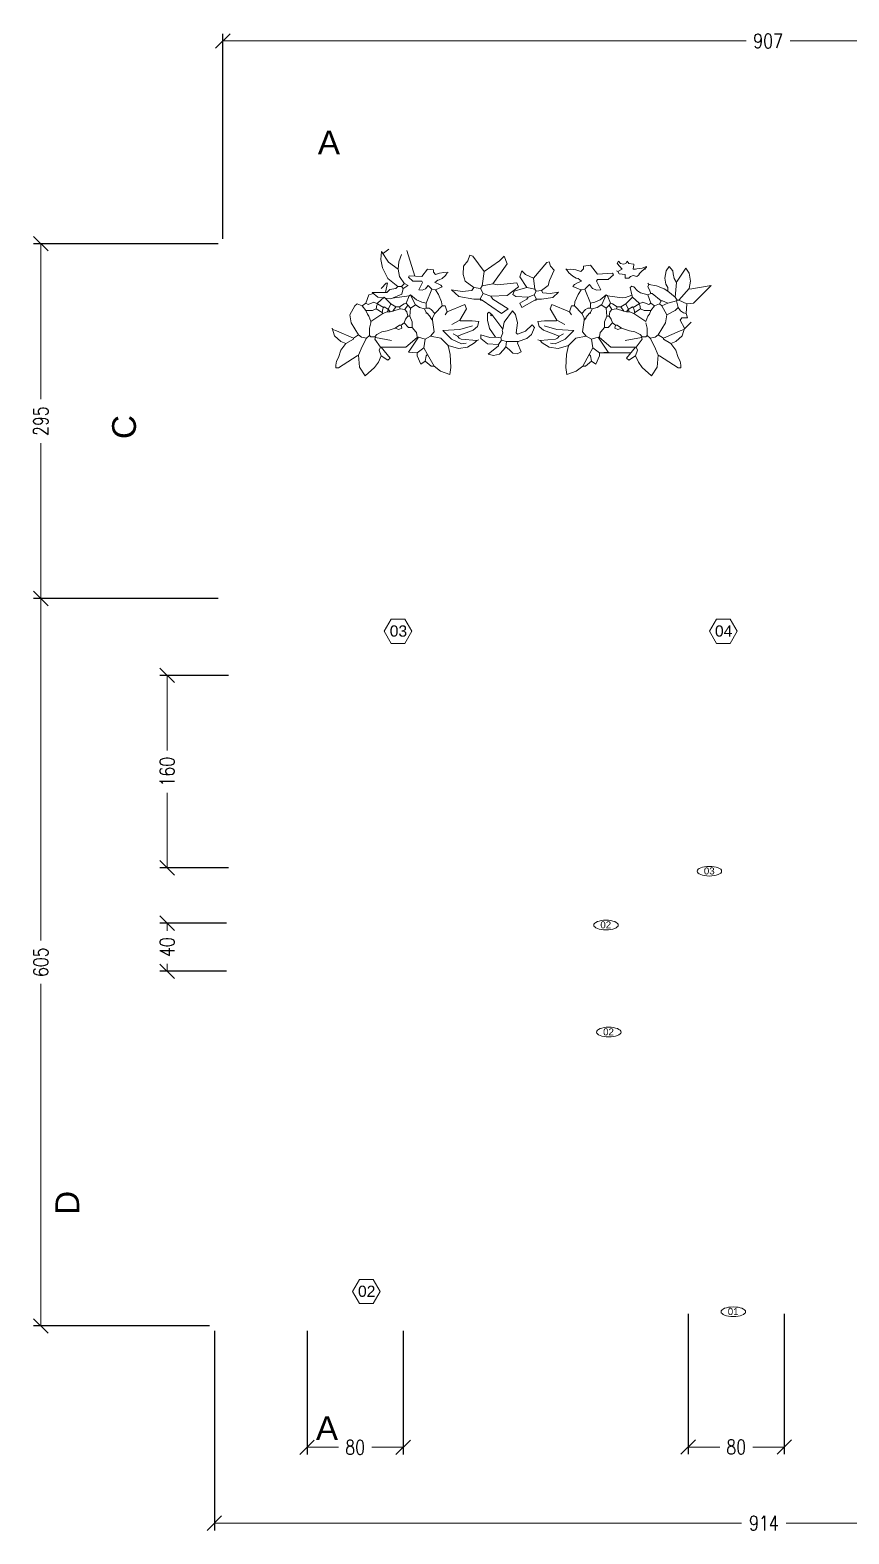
# Model space of a CAD drawing. Header units: inches. Extents: x 30 to 206, y 98 to 294.
# Drawn here: x 30.07 to 36.88, y 210.77 to 223.27 of the extents above; entities that cross this region are included whole.
import ezdxf

# ---------------------------------------------------------------- set-up
doc = ezdxf.new("R2010")
doc.units = ezdxf.units.IN
doc.header["$MEASUREMENT"] = 0
doc.layers.add('linee di sezione', color=3, linetype='Continuous', lineweight=13)
doc.layers.add('piante', color=94, linetype='Continuous', lineweight=13)
doc.styles.add('ARIAL', font='Arial.ttf')
doc.styles.add('E-ROMANS', font='romans.shx', dxfattribs={"width": 0.8})
doc.dimstyles.new('E-0100_TICK_12', dxfattribs={"dimscale": 0.001, "dimtxt": 120, "dimasz": 120, "dimexe": 60, "dimexo": 40, "dimgap": 60, "dimtad": 0, "dimzin": 0, "dimdsep": 46, "dimtxsty": 'E-ROMANS', "dimblk": 'OBLIQUE', "dimcen": 60, "dimclrd": 256, "dimclre": 256, "dimclrt": 256, "dimadec": 0, "dimazin": 0, "dimtfac": 1, "dimtmove": 1, "dimatfit": 3, "dimldrblk": 'OPEN90', "dimfxl": 1, "dimtfill": 1, "dimtolj": 1, "dimtzin": 0, "dimlwd": -1, "dimarcsym": 0})

# ---------------------------------------------------------------- blocks, each defined once
blk = doc.blocks.new('_Oblique')
at = {"color": 0, "linetype": 'ByBlock', "lineweight": -2}
blk.add_line((-0.5, -0.5), (0.5, 0.5), dxfattribs=at)
blk = doc.blocks.new('*D13')
at = {"layer": 'DEFPOINTS', "color": 0, "lineweight": 13, "transparency": 16777216}
for p in [(40.74, 223.183), (40.74, 221.566), (31.67, 221.496)]:
    blk.add_point(p, dxfattribs=at)
at = {"layer": 'linee di sezione', "lineweight": -2, "transparency": 16777216}
for p, q in [((31.67, 221.536), (31.67, 223.243)), ((40.74, 221.606), (40.74, 223.243))]:
    blk.add_line(p, q, dxfattribs=at)
at = {"layer": 'linee di sezione', "transparency": 16777216}
for p, q in [((31.67, 223.183), (36.022, 223.183)), ((40.74, 223.183), (36.389, 223.183))]:
    blk.add_line(p, q, dxfattribs=at)
at = {"layer": 'linee di sezione', "transparency": 16777216, "xscale": 0.12, "yscale": 0.12, "zscale": 0.12, "rotation": 180}
blk.add_blockref('_Oblique', (31.67, 223.183), dxfattribs=at)
at = {"layer": 'linee di sezione', "transparency": 16777216, "xscale": 0.12, "yscale": 0.12, "zscale": 0.12}
blk.add_blockref('_Oblique', (40.74, 223.183), dxfattribs=at)
at = {"layer": 'linee di sezione', "lineweight": 13, "transparency": 16777216, "insert": (36.205, 223.183), "char_height": 0.12, "attachment_point": 5, "style": 'E-ROMANS', "bg_fill": 3, "box_fill_scale": 1.25, "bg_fill_color": 256, "bg_fill_true_color": 13158600, "bg_fill_transparency": 0}
blk.add_mtext('\\A1;907', dxfattribs=at)
blk = doc.blocks.new('_Open90')
at = {"color": 0, "linetype": 'ByBlock', "lineweight": -2}
for p, q in [((0, 0), (-1, 0)), ((-0.5, 0.5), (0, 0)), ((0, 0), (-0.5, -0.5))]:
    blk.add_line(p, q, dxfattribs=at)
blk = doc.blocks.new('*D17')
at = {"layer": 'DEFPOINTS', "color": 0, "lineweight": 13, "transparency": 16777216}
for p in [(35.54, 212.636), (36.34, 212.636), (36.34, 211.489)]:
    blk.add_point(p, dxfattribs=at)
at = {"layer": 'linee di sezione', "lineweight": -2, "transparency": 16777216}
for p, q in [((35.54, 212.596), (35.54, 211.429)), ((36.34, 212.596), (36.34, 211.429))]:
    blk.add_line(p, q, dxfattribs=at)
at = {"layer": 'linee di sezione', "transparency": 16777216}
for p, q in [((35.54, 211.489), (35.803, 211.489)), ((36.34, 211.489), (36.078, 211.489))]:
    blk.add_line(p, q, dxfattribs=at)
at = {"layer": 'linee di sezione', "transparency": 16777216, "xscale": 0.12, "yscale": 0.12, "zscale": 0.12, "rotation": 180}
blk.add_blockref('_Oblique', (35.54, 211.489), dxfattribs=at)
at = {"layer": 'linee di sezione', "transparency": 16777216, "xscale": 0.12, "yscale": 0.12, "zscale": 0.12}
blk.add_blockref('_Oblique', (36.34, 211.489), dxfattribs=at)
at = {"layer": 'linee di sezione', "lineweight": 13, "transparency": 16777216, "insert": (35.94, 211.489), "char_height": 0.12, "attachment_point": 5, "style": 'E-ROMANS', "bg_fill": 3, "box_fill_scale": 1.25, "bg_fill_color": 256, "bg_fill_true_color": 13158600, "bg_fill_transparency": 0}
blk.add_mtext('\\A1;80', dxfattribs=at)
blk = doc.blocks.new('*D18')
at = {"layer": 'DEFPOINTS', "color": 0, "lineweight": 13, "transparency": 16777216}
for p in [(32.37, 212.496), (33.17, 212.496), (33.17, 211.487)]:
    blk.add_point(p, dxfattribs=at)
at = {"layer": 'linee di sezione', "lineweight": -2, "transparency": 16777216}
for p, q in [((32.37, 212.456), (32.37, 211.427)), ((33.17, 212.456), (33.17, 211.427))]:
    blk.add_line(p, q, dxfattribs=at)
at = {"layer": 'linee di sezione', "transparency": 16777216}
for p, q in [((32.37, 211.487), (32.633, 211.487)), ((33.17, 211.487), (32.908, 211.487))]:
    blk.add_line(p, q, dxfattribs=at)
at = {"layer": 'linee di sezione', "transparency": 16777216, "xscale": 0.12, "yscale": 0.12, "zscale": 0.12, "rotation": 180}
blk.add_blockref('_Oblique', (32.37, 211.487), dxfattribs=at)
at = {"layer": 'linee di sezione', "transparency": 16777216, "xscale": 0.12, "yscale": 0.12, "zscale": 0.12}
blk.add_blockref('_Oblique', (33.17, 211.487), dxfattribs=at)
at = {"layer": 'linee di sezione', "lineweight": 13, "transparency": 16777216, "insert": (32.77, 211.487), "char_height": 0.12, "attachment_point": 5, "style": 'E-ROMANS', "bg_fill": 3, "box_fill_scale": 1.25, "bg_fill_color": 256, "bg_fill_true_color": 13158600, "bg_fill_transparency": 0}
blk.add_mtext('\\A1;80', dxfattribs=at)
blk = doc.blocks.new('*D19')
at = {"layer": 'DEFPOINTS', "color": 0, "lineweight": 13, "transparency": 16777216}
for p in [(31.6, 212.496), (40.74, 212.496), (40.74, 210.856)]:
    blk.add_point(p, dxfattribs=at)
at = {"layer": 'linee di sezione', "lineweight": -2, "transparency": 16777216}
for p, q in [((31.6, 212.456), (31.6, 210.796)), ((40.74, 212.456), (40.74, 210.796))]:
    blk.add_line(p, q, dxfattribs=at)
at = {"layer": 'linee di sezione', "transparency": 16777216}
for p, q in [((31.6, 210.856), (35.985, 210.856)), ((40.74, 210.856), (36.356, 210.856))]:
    blk.add_line(p, q, dxfattribs=at)
at = {"layer": 'linee di sezione', "transparency": 16777216, "xscale": 0.12, "yscale": 0.12, "zscale": 0.12, "rotation": 180}
blk.add_blockref('_Oblique', (31.6, 210.856), dxfattribs=at)
at = {"layer": 'linee di sezione', "transparency": 16777216, "xscale": 0.12, "yscale": 0.12, "zscale": 0.12}
blk.add_blockref('_Oblique', (40.74, 210.856), dxfattribs=at)
at = {"layer": 'linee di sezione', "lineweight": 13, "transparency": 16777216, "insert": (36.17, 210.856), "char_height": 0.12, "attachment_point": 5, "style": 'E-ROMANS', "bg_fill": 3, "box_fill_scale": 1.25, "bg_fill_color": 256, "bg_fill_true_color": 13158600, "bg_fill_transparency": 0}
blk.add_mtext('\\A1;914', dxfattribs=at)
blk = doc.blocks.new('*D20')
at = {"layer": 'DEFPOINTS', "color": 0, "lineweight": 13, "transparency": 16777216}
for p in [(31.74, 215.846), (31.207, 215.446), (31.74, 215.446)]:
    blk.add_point(p, dxfattribs=at)
at = {"layer": 'linee di sezione', "lineweight": -2, "transparency": 16777216}
for p, q in [((31.7, 215.846), (31.147, 215.846)), ((31.7, 215.446), (31.147, 215.446))]:
    blk.add_line(p, q, dxfattribs=at)
at = {"layer": 'linee di sezione', "transparency": 16777216}
for p, q in [((31.207, 215.846), (31.207, 215.783)), ((31.207, 215.446), (31.207, 215.508))]:
    blk.add_line(p, q, dxfattribs=at)
at = {"layer": 'linee di sezione', "transparency": 16777216, "xscale": 0.12, "yscale": 0.12, "zscale": 0.12}
for p, rotation in [((31.207, 215.846), 90), ((31.207, 215.446), 270)]:
    blk.add_blockref('_Oblique', p, dxfattribs=dict(at, rotation=rotation))
at = {"layer": 'linee di sezione', "lineweight": 13, "transparency": 16777216, "insert": (31.207, 215.646), "char_height": 0.12, "attachment_point": 5, "rotation": 90, "style": 'E-ROMANS', "bg_fill": 3, "box_fill_scale": 1.25, "bg_fill_color": 256, "bg_fill_true_color": 13158600, "bg_fill_transparency": 0}
blk.add_mtext('\\A1;40', dxfattribs=at)
blk = doc.blocks.new('*D21')
at = {"layer": 'DEFPOINTS', "color": 0, "lineweight": 13, "transparency": 16777216}
for p in [(31.207, 217.906), (31.757, 217.906), (31.757, 216.306)]:
    blk.add_point(p, dxfattribs=at)
at = {"layer": 'linee di sezione', "lineweight": -2, "transparency": 16777216}
for p, q in [((31.717, 217.906), (31.147, 217.906)), ((31.717, 216.306), (31.147, 216.306))]:
    blk.add_line(p, q, dxfattribs=at)
at = {"layer": 'linee di sezione', "transparency": 16777216}
for p, q in [((31.207, 217.906), (31.207, 217.282)), ((31.207, 216.306), (31.207, 216.929))]:
    blk.add_line(p, q, dxfattribs=at)
at = {"layer": 'linee di sezione', "transparency": 16777216, "xscale": 0.12, "yscale": 0.12, "zscale": 0.12}
for p, rotation in [((31.207, 217.906), 90), ((31.207, 216.306), 270)]:
    blk.add_blockref('_Oblique', p, dxfattribs=dict(at, rotation=rotation))
at = {"layer": 'linee di sezione', "lineweight": 13, "transparency": 16777216, "insert": (31.207, 217.106), "char_height": 0.12, "attachment_point": 5, "rotation": 90, "style": 'E-ROMANS', "bg_fill": 3, "box_fill_scale": 1.25, "bg_fill_color": 256, "bg_fill_true_color": 13158600, "bg_fill_transparency": 0}
blk.add_mtext('\\A1;160', dxfattribs=at)
blk = doc.blocks.new('*D22')
at = {"layer": 'DEFPOINTS', "color": 0, "lineweight": 13, "transparency": 16777216}
for p in [(30.156, 218.546), (31.6, 218.546), (31.6, 212.496)]:
    blk.add_point(p, dxfattribs=at)
at = {"layer": 'linee di sezione', "lineweight": -2, "transparency": 16777216}
for p, q in [((31.56, 218.546), (30.096, 218.546)), ((31.56, 212.496), (30.096, 212.496))]:
    blk.add_line(p, q, dxfattribs=at)
at = {"layer": 'linee di sezione', "transparency": 16777216}
for p, q in [((30.156, 218.546), (30.156, 215.702)), ((30.156, 212.496), (30.156, 215.34))]:
    blk.add_line(p, q, dxfattribs=at)
at = {"layer": 'linee di sezione', "transparency": 16777216, "xscale": 0.12, "yscale": 0.12, "zscale": 0.12}
for p, rotation in [((30.156, 218.546), 90), ((30.156, 212.496), 270)]:
    blk.add_blockref('_Oblique', p, dxfattribs=dict(at, rotation=rotation))
at = {"layer": 'linee di sezione', "lineweight": 13, "transparency": 16777216, "insert": (30.156, 215.521), "char_height": 0.12, "attachment_point": 5, "rotation": 90, "style": 'E-ROMANS', "bg_fill": 3, "box_fill_scale": 1.25, "bg_fill_color": 256, "bg_fill_true_color": 13158600, "bg_fill_transparency": 0}
blk.add_mtext('\\A1;605', dxfattribs=at)
blk = doc.blocks.new('*D23')
at = {"layer": 'DEFPOINTS', "color": 0, "lineweight": 13, "transparency": 16777216}
for p in [(31.67, 221.496), (30.156, 218.546), (31.67, 218.546)]:
    blk.add_point(p, dxfattribs=at)
at = {"layer": 'linee di sezione', "lineweight": -2, "transparency": 16777216}
for p, q in [((31.63, 221.496), (30.096, 221.496)), ((31.63, 218.546), (30.096, 218.546))]:
    blk.add_line(p, q, dxfattribs=at)
at = {"layer": 'linee di sezione', "transparency": 16777216}
for p, q in [((30.156, 221.496), (30.156, 220.204)), ((30.156, 218.546), (30.156, 219.837))]:
    blk.add_line(p, q, dxfattribs=at)
at = {"layer": 'linee di sezione', "transparency": 16777216, "xscale": 0.12, "yscale": 0.12, "zscale": 0.12}
for p, rotation in [((30.156, 221.496), 90), ((30.156, 218.546), 270)]:
    blk.add_blockref('_Oblique', p, dxfattribs=dict(at, rotation=rotation))
at = {"layer": 'linee di sezione', "lineweight": 13, "transparency": 16777216, "insert": (30.156, 220.021), "char_height": 0.12, "attachment_point": 5, "rotation": 90, "style": 'E-ROMANS', "bg_fill": 3, "box_fill_scale": 1.25, "bg_fill_color": 256, "bg_fill_true_color": 13158600, "bg_fill_transparency": 0}
blk.add_mtext('\\A1;295', dxfattribs=at)

msp = doc.modelspace()

# ---------------------------------------------------------------- linework, layer by layer
at = {"layer": 'linee di sezione'}
for points in [[(33.243, 218.273), (33.185, 218.373), (33.069, 218.373), (33.012, 218.273), (33.069, 218.173), (33.185, 218.173)], [(35.948, 218.273), (35.891, 218.373), (35.775, 218.373), (35.717, 218.273), (35.775, 218.173), (35.891, 218.173)], [(32.979, 212.782), (32.921, 212.882), (32.806, 212.882), (32.748, 212.782), (32.806, 212.682), (32.921, 212.682)]]:
    msp.add_lwpolyline(points, close=True, dxfattribs=at)
for centre in [(35.717, 216.278), (34.857, 215.83), (34.88, 214.94)]:
    msp.add_ellipse(centre, major_axis=(-0.102, 0), ratio=0.395468, dxfattribs=at)
at = {"layer": 'piante'}
for p, q in [((32.985, 221.366), (32.99, 221.432)), ((32.99, 221.432), (33.048, 221.342)), ((33.007, 221.419), (33.051, 221.45)), ((33.133, 221.347), (33.156, 221.408)), ((33.2, 221.439), (33.268, 221.226)), ((33.709, 221.353), (33.725, 221.401)), ((33.749, 221.393), (33.725, 221.401)), ((33.844, 221.266), (33.749, 221.393)), ((33.971, 221.353), (34.011, 221.393)), ((34.035, 221.329), (34.011, 221.393)), ((32.999, 221.296), (32.985, 221.366)), ((33.041, 221.208), (32.999, 221.296)), ((33.048, 221.342), (33.129, 221.286)), ((33.129, 221.286), (33.133, 221.347)), ((33.129, 221.286), (33.139, 221.225)), ((33.372, 221.284), (33.324, 221.223)), ((33.421, 221.278), (33.372, 221.284)), ((33.421, 221.278), (33.421, 221.26)), ((33.421, 221.26), (33.44, 221.241)), ((33.44, 221.241), (33.473, 221.252)), ((33.473, 221.252), (33.509, 221.256)), ((33.509, 221.256), (33.537, 221.253)), ((33.537, 221.253), (33.523, 221.232)), ((33.537, 221.253), (33.543, 221.26)), ((33.668, 221.24), (33.672, 221.309)), ((33.672, 221.309), (33.709, 221.353)), ((33.828, 221.146), (33.844, 221.266)), ((33.844, 221.266), (33.971, 221.353)), ((33.915, 221.162), (34.035, 221.329)), ((34.139, 221.222), (34.157, 221.271)), ((34.187, 221.241), (34.157, 221.271)), ((34.253, 221.211), (34.365, 221.341)), ((34.365, 221.341), (34.384, 221.347)), ((34.396, 221.31), (34.384, 221.347)), ((34.388, 221.191), (34.425, 221.276)), ((34.425, 221.276), (34.396, 221.31)), ((34.529, 221.281), (34.522, 221.288)), ((34.563, 221.284), (34.529, 221.281)), ((34.529, 221.281), (34.547, 221.255)), ((34.547, 221.255), (34.581, 221.226)), ((34.606, 221.279), (34.563, 221.284)), ((34.647, 221.266), (34.606, 221.279)), ((34.669, 221.288), (34.647, 221.266)), ((34.669, 221.31), (34.727, 221.318)), ((34.669, 221.31), (34.669, 221.288)), ((34.727, 221.318), (34.786, 221.244)), ((34.786, 221.244), (34.91, 221.252)), ((34.918, 221.237), (34.91, 221.252)), ((34.943, 221.272), (34.955, 221.266)), ((34.949, 221.333), (34.961, 221.351)), ((34.992, 221.284), (34.949, 221.333)), ((34.955, 221.266), (34.992, 221.284)), ((34.967, 221.247), (34.955, 221.266)), ((34.977, 221.331), (34.961, 221.351)), ((35.016, 221.241), (34.967, 221.247)), ((35.002, 221.327), (34.977, 221.331)), ((35.023, 221.333), (35.002, 221.327)), ((35.034, 221.351), (35.023, 221.333)), ((35.047, 221.333), (35.034, 221.351)), ((35.089, 221.327), (35.047, 221.333)), ((35.083, 221.284), (35.089, 221.321)), ((35.112, 221.287), (35.083, 221.284)), ((35.089, 221.321), (35.089, 221.327)), ((35.157, 221.294), (35.112, 221.287)), ((35.132, 221.247), (35.151, 221.266)), ((35.132, 221.241), (35.132, 221.247)), ((35.151, 221.266), (35.193, 221.302)), ((35.193, 221.308), (35.157, 221.294)), ((35.193, 221.302), (35.193, 221.308)), ((35.358, 221.27), (35.347, 221.209)), ((35.383, 221.308), (35.358, 221.27)), ((35.383, 221.308), (35.413, 221.272)), ((35.415, 221.246), (35.413, 221.272)), ((35.425, 221.207), (35.415, 221.246)), ((35.45, 221.186), (35.52, 221.294)), ((35.52, 221.294), (35.548, 221.251)), ((35.548, 221.251), (35.561, 221.184)), ((33.031, 221.172), (32.988, 221.124)), ((33.023, 221.092), (33.039, 221.172)), ((33.126, 221.141), (33.041, 221.208)), ((33.059, 221.117), (33.108, 221.123)), ((33.108, 221.123), (33.126, 221.141)), ((33.126, 221.141), (33.157, 221.141)), ((33.139, 221.225), (33.18, 221.164)), ((33.181, 221.165), (33.157, 221.141)), ((33.169, 221.123), (33.157, 221.141)), ((33.159, 221.077), (33.169, 221.123)), ((33.208, 221.149), (33.168, 221.121)), ((33.212, 221.15), (33.181, 221.165)), ((33.214, 221.217), (33.22, 221.229)), ((33.25, 221.186), (33.214, 221.217)), ((33.324, 221.223), (33.22, 221.229)), ((33.324, 221.186), (33.25, 221.186)), ((33.299, 221.113), (33.33, 221.174)), ((33.33, 221.174), (33.324, 221.186)), ((33.356, 221.122), (33.328, 221.11)), ((33.379, 221.15), (33.356, 221.122)), ((33.409, 221.119), (33.379, 221.15)), ((33.458, 221.192), (33.434, 221.174)), ((33.434, 221.174), (33.462, 221.163)), ((33.44, 221.113), (33.495, 221.137)), ((33.47, 221.195), (33.458, 221.192)), ((33.462, 221.163), (33.483, 221.151)), ((33.494, 221.208), (33.47, 221.195)), ((33.483, 221.151), (33.495, 221.137)), ((33.523, 221.232), (33.494, 221.208)), ((33.685, 221.186), (33.668, 221.24)), ((33.757, 221.131), (33.685, 221.186)), ((33.741, 221.107), (33.757, 221.131)), ((33.812, 221.123), (33.757, 221.131)), ((33.812, 221.123), (33.828, 221.146)), ((33.836, 221.083), (33.812, 221.123)), ((33.828, 221.146), (33.915, 221.162)), ((33.955, 221.154), (33.915, 221.162)), ((34.114, 221.17), (33.955, 221.154)), ((34.035, 221.067), (34.13, 221.139)), ((34.167, 221.125), (34.093, 221.102)), ((34.13, 221.139), (34.114, 221.17)), ((34.198, 221.131), (34.139, 221.222)), ((34.167, 221.125), (34.198, 221.131)), ((34.253, 221.211), (34.187, 221.241)), ((34.265, 221.119), (34.198, 221.131)), ((34.265, 221.119), (34.253, 221.211)), ((34.32, 221.107), (34.375, 221.15)), ((34.375, 221.15), (34.388, 221.191)), ((34.581, 221.226), (34.61, 221.21)), ((34.594, 221.158), (34.581, 221.142)), ((34.647, 221.112), (34.581, 221.142)), ((34.62, 221.172), (34.594, 221.158)), ((34.61, 221.21), (34.625, 221.208)), ((34.654, 221.186), (34.62, 221.172)), ((34.625, 221.208), (34.654, 221.186)), ((34.683, 221.12), (34.72, 221.156)), ((34.72, 221.156), (34.746, 221.123)), ((34.746, 221.123), (34.78, 221.109)), ((34.779, 221.186), (34.786, 221.2)), ((34.815, 221.112), (34.779, 221.186)), ((34.786, 221.2), (34.874, 221.2)), ((34.874, 221.2), (34.918, 221.237)), ((35.016, 221.211), (35.016, 221.241)), ((35.047, 221.211), (35.016, 221.211)), ((35.06, 221.223), (35.047, 221.211)), ((35.059, 221.131), (35.071, 221.143)), ((35.071, 221.07), (35.059, 221.131)), ((35.084, 221.231), (35.06, 221.223)), ((35.071, 221.143), (35.089, 221.137)), ((35.114, 221.223), (35.084, 221.231)), ((35.089, 221.137), (35.119, 221.105)), ((35.126, 221.235), (35.114, 221.223)), ((35.126, 221.235), (35.132, 221.241)), ((35.212, 221.156), (35.206, 221.168)), ((35.206, 221.137), (35.212, 221.156)), ((35.218, 221.113), (35.206, 221.137)), ((35.278, 221.146), (35.212, 221.156)), ((35.218, 221.156), (35.212, 221.156)), ((35.342, 221.121), (35.278, 221.146)), ((35.37, 221.101), (35.342, 221.121)), ((35.347, 221.209), (35.354, 221.161)), ((35.354, 221.161), (35.37, 221.131)), ((35.37, 221.131), (35.37, 221.107)), ((35.444, 221.174), (35.425, 221.207)), ((35.432, 221.052), (35.444, 221.174)), ((35.444, 221.174), (35.45, 221.186)), ((35.462, 221.027), (35.548, 221.125)), ((35.561, 221.184), (35.548, 221.125)), ((35.732, 221.15), (35.554, 221.119)), ((35.584, 221.003), (35.732, 221.15)), ((32.768, 220.979), (32.786, 220.997)), ((32.829, 220.979), (32.786, 220.997)), ((32.829, 220.979), (32.859, 221.003)), ((32.859, 221.003), (32.884, 221.07)), ((32.878, 220.991), (32.859, 221.003)), ((32.927, 221.009), (32.878, 220.991)), ((32.923, 221.082), (32.884, 221.07)), ((32.959, 221.052), (32.911, 221.092)), ((32.911, 221.092), (33.035, 221.092)), ((32.957, 220.997), (32.927, 221.009)), ((32.951, 220.985), (32.957, 220.997)), ((32.957, 221.003), (33.012, 221.052)), ((32.957, 220.997), (32.957, 221.003)), ((33.006, 220.966), (32.957, 220.997)), ((33.005, 221.046), (32.959, 221.052)), ((33.067, 220.997), (33.012, 221.052)), ((33.066, 221.038), (33.02, 221.044)), ((33.035, 221.092), (33.059, 221.117)), ((33.049, 220.954), (33.067, 220.997)), ((33.159, 221.077), (33.066, 221.038)), ((33.11, 220.972), (33.067, 220.997)), ((33.098, 221.046), (33.087, 221.047)), ((33.22, 221.064), (33.098, 221.046)), ((33.14, 220.972), (33.177, 220.997)), ((33.177, 220.997), (33.195, 221.003)), ((33.195, 221.003), (33.22, 221.064)), ((33.208, 220.985), (33.195, 221.003)), ((33.22, 221.064), (33.232, 221.07)), ((33.269, 220.991), (33.232, 221.07)), ((33.232, 221.07), (33.281, 221.029)), ((33.281, 221.029), (33.326, 221.009)), ((33.328, 221.11), (33.299, 221.113)), ((33.326, 221.009), (33.36, 221.003)), ((33.36, 221.003), (33.409, 221.119)), ((33.36, 220.96), (33.36, 221.003)), ((33.44, 221.113), (33.409, 221.119)), ((33.44, 221.113), (33.463, 221.075)), ((33.463, 221.075), (33.49, 221.014)), ((33.49, 221.014), (33.495, 220.979)), ((33.573, 221.114), (33.632, 221.057)), ((33.661, 221.099), (33.573, 221.114)), ((33.632, 221.057), (33.757, 221.035)), ((33.661, 221.099), (33.741, 221.107)), ((33.812, 221.035), (33.757, 221.035)), ((33.812, 221.043), (33.836, 221.083)), ((33.812, 221.035), (33.812, 221.043)), ((33.82, 221.027), (33.812, 221.035)), ((33.812, 221.027), (33.812, 221.035)), ((33.812, 221.027), (33.82, 221.027)), ((33.82, 221.027), (33.828, 221.027)), ((33.987, 220.916), (33.828, 221.027)), ((33.9, 221.059), (33.836, 221.083)), ((33.9, 221.059), (34.035, 221.067)), ((33.915, 221.035), (33.9, 221.059)), ((34.043, 220.956), (33.915, 221.035)), ((34.093, 221.102), (34.082, 221.073)), ((34.082, 221.073), (34.106, 221.058)), ((34.21, 221.052), (34.106, 221.058)), ((34.139, 221.002), (34.198, 221.034)), ((34.157, 220.965), (34.139, 221.002)), ((34.157, 220.965), (34.265, 221.027)), ((34.198, 221.034), (34.21, 221.052)), ((34.21, 221.052), (34.259, 221.07)), ((34.259, 221.07), (34.277, 221.101)), ((34.277, 221.04), (34.259, 221.07)), ((34.277, 221.101), (34.265, 221.119)), ((34.271, 221.027), (34.265, 221.027)), ((34.271, 221.027), (34.277, 221.034)), ((34.277, 221.027), (34.271, 221.027)), ((34.277, 221.101), (34.32, 221.107)), ((34.277, 221.034), (34.277, 221.04)), ((34.277, 221.034), (34.32, 221.034)), ((34.277, 221.027), (34.277, 221.034)), ((34.332, 221.088), (34.32, 221.107)), ((34.416, 221.05), (34.32, 221.034)), ((34.393, 221.082), (34.332, 221.088)), ((34.393, 221.082), (34.461, 221.094)), ((34.461, 221.094), (34.416, 221.05)), ((34.599, 221.014), (34.595, 220.979)), ((34.626, 221.075), (34.599, 221.014)), ((34.65, 221.113), (34.626, 221.075)), ((34.65, 221.113), (34.68, 221.119)), ((34.729, 221.003), (34.68, 221.119)), ((34.763, 221.009), (34.729, 221.003)), ((34.729, 220.96), (34.729, 221.003)), ((34.808, 221.029), (34.763, 221.009)), ((34.78, 221.109), (34.815, 221.112)), ((34.857, 221.07), (34.808, 221.029)), ((34.821, 220.991), (34.857, 221.07)), ((34.87, 221.064), (34.857, 221.07)), ((34.87, 221.064), (34.992, 221.046)), ((34.894, 221.003), (34.87, 221.064)), ((34.882, 220.985), (34.894, 221.003)), ((34.912, 220.997), (34.894, 221.003)), ((34.949, 220.972), (34.912, 220.997)), ((34.98, 220.972), (35.022, 220.997)), ((34.992, 221.046), (35.019, 221.048)), ((35.019, 221.048), (35.072, 221.069)), ((35.022, 220.997), (35.077, 221.052)), ((35.041, 220.954), (35.022, 220.997)), ((35.077, 221.052), (35.071, 221.07)), ((35.132, 221.003), (35.077, 221.052)), ((35.083, 220.966), (35.132, 220.997)), ((35.119, 221.105), (35.144, 221.088)), ((35.132, 220.997), (35.163, 221.009)), ((35.132, 220.997), (35.132, 221.003)), ((35.138, 220.985), (35.132, 220.997)), ((35.144, 221.088), (35.206, 221.07)), ((35.163, 221.009), (35.212, 220.991)), ((35.206, 221.07), (35.23, 221.082)), ((35.23, 221.003), (35.206, 221.07)), ((35.212, 220.991), (35.23, 221.003)), ((35.23, 221.082), (35.218, 221.113)), ((35.242, 221.082), (35.23, 221.082)), ((35.261, 220.979), (35.23, 221.003)), ((35.315, 221.021), (35.242, 221.082)), ((35.261, 220.979), (35.303, 220.997)), ((35.303, 220.997), (35.315, 221.021)), ((35.322, 220.979), (35.303, 220.997)), ((35.328, 221.021), (35.315, 221.021)), ((35.322, 220.979), (35.37, 221.003)), ((35.37, 221.003), (35.328, 221.021)), ((35.37, 221.101), (35.37, 221.107)), ((35.432, 221.052), (35.37, 221.101)), ((35.37, 221.003), (35.444, 221.021)), ((35.45, 221.027), (35.432, 221.052)), ((35.444, 221.021), (35.45, 221.027)), ((35.456, 220.966), (35.444, 221.021)), ((35.462, 221.027), (35.45, 221.027)), ((35.529, 220.997), (35.462, 221.027)), ((35.523, 220.917), (35.529, 220.997)), ((35.529, 220.997), (35.584, 221.003)), ((32.725, 220.905), (32.768, 220.979)), ((32.737, 220.838), (32.725, 220.905)), ((32.859, 220.942), (32.829, 220.979)), ((32.872, 220.911), (32.859, 220.942)), ((32.859, 220.942), (32.914, 220.942)), ((32.884, 220.893), (32.872, 220.911)), ((32.902, 220.85), (32.884, 220.893)), ((32.902, 220.85), (33, 220.917)), ((32.914, 220.942), (32.945, 220.954)), ((32.945, 220.954), (32.951, 220.985)), ((32.994, 220.924), (32.945, 220.954)), ((32.994, 220.924), (33, 220.954)), ((33, 220.917), (32.994, 220.924)), ((33, 220.954), (33.006, 220.966)), ((33, 220.917), (33.036, 220.93)), ((33.012, 220.972), (33.006, 220.966)), ((33.049, 220.948), (33.012, 220.972)), ((33.036, 220.93), (33.049, 220.948)), ((33.036, 220.93), (33.061, 220.93)), ((33.049, 220.948), (33.049, 220.954)), ((33.061, 220.93), (33.049, 220.948)), ((33.061, 220.93), (33.085, 220.936)), ((33.085, 220.936), (33.11, 220.972)), ((33.085, 220.936), (33.146, 220.954)), ((33.11, 220.972), (33.14, 220.972)), ((33.146, 220.954), (33.14, 220.972)), ((33.183, 220.948), (33.146, 220.954)), ((33.183, 220.948), (33.208, 220.985)), ((33.201, 220.93), (33.183, 220.948)), ((33.189, 220.869), (33.208, 220.893)), ((33.208, 220.893), (33.201, 220.93)), ((33.232, 220.96), (33.208, 220.985)), ((33.208, 220.893), (33.226, 220.893)), ((33.226, 220.893), (33.232, 220.96)), ((33.244, 220.847), (33.226, 220.893)), ((33.232, 220.96), (33.269, 220.985)), ((33.305, 220.966), (33.269, 220.991)), ((33.269, 220.985), (33.269, 220.991)), ((33.348, 220.954), (33.305, 220.966)), ((33.348, 220.954), (33.36, 220.96)), ((33.36, 220.924), (33.348, 220.954)), ((33.385, 220.96), (33.36, 220.96)), ((33.372, 220.917), (33.36, 220.924)), ((33.36, 220.917), (33.36, 220.924)), ((33.397, 220.887), (33.372, 220.917)), ((33.403, 220.948), (33.385, 220.96)), ((33.397, 220.881), (33.397, 220.887)), ((33.415, 220.862), (33.397, 220.881)), ((33.434, 220.917), (33.403, 220.948)), ((33.415, 220.881), (33.434, 220.917)), ((33.415, 220.862), (33.415, 220.881)), ((33.434, 220.917), (33.495, 220.979)), ((33.519, 220.979), (33.495, 220.979)), ((33.537, 220.93), (33.519, 220.979)), ((33.537, 220.93), (33.519, 220.905)), ((33.537, 220.93), (33.684, 220.991)), ((33.641, 220.862), (33.696, 220.954)), ((33.684, 220.991), (33.696, 220.954)), ((33.87, 220.861), (33.871, 220.915)), ((33.871, 220.915), (33.883, 220.927)), ((33.907, 220.909), (33.883, 220.927)), ((33.904, 220.897), (33.896, 220.905)), ((33.999, 220.786), (33.907, 220.909)), ((33.987, 220.916), (34.043, 220.956)), ((34.01, 220.844), (34.078, 220.939)), ((34.078, 220.939), (34.103, 220.909)), ((34.103, 220.909), (34.122, 220.838)), ((34.405, 220.991), (34.393, 220.954)), ((34.448, 220.862), (34.393, 220.954)), ((34.552, 220.93), (34.405, 220.991)), ((34.552, 220.93), (34.57, 220.979)), ((34.552, 220.93), (34.57, 220.905)), ((34.57, 220.979), (34.595, 220.979)), ((34.656, 220.917), (34.595, 220.979)), ((34.656, 220.917), (34.686, 220.948)), ((34.674, 220.881), (34.656, 220.917)), ((34.674, 220.862), (34.692, 220.881)), ((34.674, 220.862), (34.674, 220.881)), ((34.686, 220.948), (34.705, 220.96)), ((34.692, 220.887), (34.717, 220.917)), ((34.692, 220.881), (34.692, 220.887)), ((34.705, 220.96), (34.729, 220.96)), ((34.717, 220.917), (34.729, 220.924)), ((34.741, 220.954), (34.729, 220.96)), ((34.729, 220.924), (34.741, 220.954)), ((34.729, 220.917), (34.729, 220.924)), ((34.741, 220.954), (34.784, 220.966)), ((34.784, 220.966), (34.821, 220.991)), ((34.821, 220.985), (34.821, 220.991)), ((34.857, 220.96), (34.821, 220.985)), ((34.845, 220.847), (34.863, 220.893)), ((34.857, 220.96), (34.882, 220.985)), ((34.863, 220.893), (34.857, 220.96)), ((34.882, 220.893), (34.863, 220.893)), ((34.906, 220.948), (34.882, 220.985)), ((34.882, 220.893), (34.888, 220.93)), ((34.9, 220.869), (34.882, 220.893)), ((34.888, 220.93), (34.906, 220.948)), ((34.906, 220.948), (34.943, 220.954)), ((34.943, 220.954), (34.949, 220.972)), ((35.004, 220.936), (34.943, 220.954)), ((34.98, 220.972), (34.949, 220.972)), ((35.004, 220.936), (34.98, 220.972)), ((35.028, 220.93), (35.004, 220.936)), ((35.028, 220.93), (35.041, 220.948)), ((35.053, 220.93), (35.028, 220.93)), ((35.041, 220.948), (35.077, 220.972)), ((35.041, 220.948), (35.041, 220.954)), ((35.053, 220.93), (35.041, 220.948)), ((35.089, 220.917), (35.053, 220.93)), ((35.077, 220.972), (35.083, 220.966)), ((35.089, 220.954), (35.083, 220.966)), ((35.096, 220.924), (35.089, 220.954)), ((35.089, 220.917), (35.096, 220.924)), ((35.187, 220.85), (35.089, 220.917)), ((35.096, 220.924), (35.144, 220.954)), ((35.144, 220.954), (35.138, 220.985)), ((35.175, 220.942), (35.144, 220.954)), ((35.23, 220.942), (35.175, 220.942)), ((35.187, 220.85), (35.206, 220.893)), ((35.206, 220.893), (35.218, 220.911)), ((35.218, 220.911), (35.23, 220.942)), ((35.23, 220.942), (35.261, 220.979)), ((35.364, 220.905), (35.322, 220.979)), ((35.352, 220.838), (35.364, 220.905)), ((35.364, 220.905), (35.432, 220.942)), ((35.432, 220.942), (35.456, 220.966)), ((35.456, 220.966), (35.476, 220.938)), ((35.474, 220.862), (35.487, 220.881)), ((35.476, 220.938), (35.501, 220.921)), ((35.487, 220.881), (35.535, 220.881)), ((35.501, 220.921), (35.523, 220.917)), ((35.535, 220.881), (35.523, 220.917)), ((32.578, 220.795), (32.599, 220.73)), ((32.578, 220.789), (32.578, 220.795)), ((32.615, 220.771), (32.584, 220.783)), ((32.756, 220.71), (32.615, 220.771)), ((32.798, 220.74), (32.737, 220.838)), ((32.89, 220.795), (32.902, 220.838)), ((32.89, 220.734), (32.89, 220.795)), ((32.902, 220.838), (32.902, 220.85)), ((32.992, 220.765), (32.95, 220.741)), ((33.036, 220.771), (32.992, 220.765)), ((33.036, 220.771), (33.104, 220.795)), ((33.104, 220.795), (33.14, 220.82)), ((33.104, 220.795), (33.134, 220.783)), ((33.134, 220.783), (33.159, 220.795)), ((33.14, 220.82), (33.153, 220.82)), ((33.153, 220.82), (33.177, 220.838)), ((33.159, 220.795), (33.153, 220.82)), ((33.177, 220.838), (33.189, 220.869)), ((33.214, 220.801), (33.177, 220.838)), ((33.244, 220.801), (33.214, 220.801)), ((33.244, 220.801), (33.244, 220.847)), ((33.275, 220.765), (33.244, 220.801)), ((33.281, 220.759), (33.275, 220.765)), ((33.287, 220.722), (33.281, 220.759)), ((33.397, 220.728), (33.427, 220.765)), ((33.415, 220.862), (33.427, 220.765)), ((33.642, 220.783), (33.5, 220.775)), ((33.5, 220.775), (33.573, 220.703)), ((33.641, 220.862), (33.574, 220.826)), ((33.623, 220.728), (33.586, 220.746)), ((33.623, 220.728), (33.672, 220.746)), ((33.641, 220.862), (33.647, 220.856)), ((33.746, 220.814), (33.642, 220.783)), ((33.647, 220.856), (33.745, 220.856)), ((33.672, 220.746), (33.751, 220.777)), ((33.745, 220.856), (33.8, 220.85)), ((33.751, 220.777), (33.788, 220.807)), ((33.8, 220.85), (33.788, 220.807)), ((33.887, 220.791), (33.87, 220.861)), ((33.938, 220.719), (33.887, 220.791)), ((33.981, 220.713), (33.999, 220.756)), ((33.993, 220.774), (33.999, 220.786)), ((33.999, 220.756), (33.993, 220.774)), ((33.999, 220.786), (34.01, 220.844)), ((34.122, 220.838), (34.109, 220.756)), ((34.121, 220.744), (34.109, 220.756)), ((34.121, 220.744), (34.187, 220.77)), ((34.187, 220.77), (34.243, 220.823)), ((34.262, 220.799), (34.237, 220.741)), ((34.243, 220.823), (34.262, 220.799)), ((34.344, 220.856), (34.289, 220.85)), ((34.289, 220.85), (34.302, 220.807)), ((34.338, 220.777), (34.302, 220.807)), ((34.418, 220.746), (34.338, 220.777)), ((34.343, 220.814), (34.448, 220.783)), ((34.442, 220.856), (34.344, 220.856)), ((34.466, 220.728), (34.418, 220.746)), ((34.448, 220.862), (34.442, 220.856)), ((34.448, 220.862), (34.515, 220.826)), ((34.448, 220.783), (34.589, 220.775)), ((34.466, 220.728), (34.503, 220.746)), ((34.589, 220.775), (34.516, 220.703)), ((34.674, 220.862), (34.662, 220.765)), ((34.692, 220.728), (34.662, 220.765)), ((34.802, 220.722), (34.808, 220.759)), ((34.808, 220.759), (34.815, 220.765)), ((34.815, 220.765), (34.845, 220.801)), ((34.845, 220.801), (34.845, 220.847)), ((34.845, 220.801), (34.876, 220.801)), ((34.876, 220.801), (34.912, 220.838)), ((34.912, 220.838), (34.9, 220.869)), ((34.937, 220.82), (34.912, 220.838)), ((34.931, 220.795), (34.937, 220.82)), ((34.955, 220.783), (34.931, 220.795)), ((34.949, 220.82), (34.937, 220.82)), ((34.986, 220.795), (34.949, 220.82)), ((34.986, 220.795), (34.955, 220.783)), ((35.053, 220.771), (34.986, 220.795)), ((35.053, 220.771), (35.097, 220.765)), ((35.097, 220.765), (35.14, 220.741)), ((35.199, 220.795), (35.187, 220.838)), ((35.199, 220.734), (35.199, 220.795)), ((35.291, 220.74), (35.352, 220.838)), ((35.334, 220.71), (35.474, 220.771)), ((35.511, 220.795), (35.474, 220.862)), ((35.474, 220.771), (35.505, 220.783)), ((35.511, 220.795), (35.49, 220.73)), ((35.511, 220.789), (35.566, 220.844)), ((35.511, 220.789), (35.511, 220.795)), ((32.599, 220.73), (32.652, 220.683)), ((32.652, 220.683), (32.694, 220.667)), ((32.652, 220.612), (32.694, 220.667)), ((32.694, 220.667), (32.756, 220.704)), ((32.756, 220.71), (32.798, 220.74)), ((32.756, 220.704), (32.756, 220.71)), ((32.798, 220.74), (32.824, 220.718)), ((32.829, 220.642), (32.798, 220.569)), ((32.824, 220.718), (32.865, 220.71)), ((32.865, 220.71), (32.829, 220.642)), ((32.865, 220.71), (32.89, 220.734)), ((32.902, 220.722), (32.89, 220.734)), ((32.933, 220.722), (32.902, 220.722)), ((32.95, 220.741), (32.933, 220.722)), ((32.939, 220.716), (32.933, 220.722)), ((32.933, 220.704), (32.939, 220.716)), ((32.982, 220.636), (32.933, 220.704)), ((32.939, 220.716), (33.073, 220.691)), ((32.969, 220.612), (32.982, 220.636)), ((32.982, 220.636), (32.988, 220.636)), ((33.061, 220.545), (32.988, 220.636)), ((32.988, 220.636), (32.994, 220.636)), ((33.192, 220.636), (32.994, 220.636)), ((33.287, 220.716), (33.192, 220.636)), ((33.214, 220.594), (33.297, 220.719)), ((33.287, 220.722), (33.287, 220.716)), ((33.287, 220.588), (33.342, 220.63)), ((33.354, 220.704), (33.297, 220.719)), ((33.342, 220.63), (33.354, 220.704)), ((33.372, 220.575), (33.342, 220.63)), ((33.397, 220.728), (33.354, 220.704)), ((33.482, 220.71), (33.397, 220.728)), ((33.543, 220.649), (33.482, 220.71)), ((33.561, 220.574), (33.543, 220.649)), ((33.629, 220.624), (33.543, 220.649)), ((33.543, 220.649), (33.543, 220.643)), ((33.573, 220.703), (33.655, 220.665)), ((33.635, 220.71), (33.623, 220.728)), ((33.629, 220.624), (33.704, 220.636)), ((33.653, 220.704), (33.635, 220.71)), ((33.782, 220.691), (33.653, 220.704)), ((33.655, 220.665), (33.694, 220.669)), ((33.704, 220.636), (33.763, 220.671)), ((33.763, 220.671), (33.782, 220.691)), ((33.782, 220.691), (33.8, 220.698)), ((33.892, 220.717), (33.816, 220.738)), ((33.816, 220.707), (33.816, 220.738)), ((33.871, 220.664), (33.816, 220.707)), ((33.962, 220.658), (33.871, 220.664)), ((33.877, 220.579), (33.962, 220.646)), ((33.938, 220.719), (33.892, 220.717)), ((33.981, 220.713), (33.938, 220.719)), ((33.962, 220.658), (33.987, 220.695)), ((33.962, 220.646), (33.962, 220.658)), ((33.987, 220.695), (33.981, 220.713)), ((34.029, 220.683), (33.987, 220.695)), ((34.023, 220.64), (34.005, 220.615)), ((34.023, 220.64), (34.029, 220.683)), ((34.054, 220.615), (34.023, 220.64)), ((34.029, 220.683), (34.127, 220.683)), ((34.121, 220.67), (34.127, 220.683)), ((34.152, 220.597), (34.121, 220.67)), ((34.198, 220.709), (34.127, 220.683)), ((34.237, 220.741), (34.198, 220.709)), ((34.308, 220.691), (34.289, 220.698)), ((34.308, 220.691), (34.436, 220.704)), ((34.326, 220.671), (34.308, 220.691)), ((34.385, 220.636), (34.326, 220.671)), ((34.46, 220.624), (34.385, 220.636)), ((34.434, 220.665), (34.395, 220.669)), ((34.516, 220.703), (34.434, 220.665)), ((34.436, 220.704), (34.454, 220.71)), ((34.454, 220.71), (34.466, 220.728)), ((34.46, 220.624), (34.546, 220.649)), ((34.528, 220.574), (34.546, 220.649)), ((34.546, 220.649), (34.607, 220.71)), ((34.546, 220.649), (34.546, 220.643)), ((34.607, 220.71), (34.692, 220.728)), ((34.692, 220.728), (34.735, 220.704)), ((34.717, 220.575), (34.747, 220.63)), ((34.735, 220.704), (34.792, 220.719)), ((34.747, 220.63), (34.735, 220.704)), ((34.802, 220.588), (34.747, 220.63)), ((34.876, 220.594), (34.792, 220.719)), ((34.802, 220.722), (34.802, 220.716)), ((34.802, 220.716), (34.898, 220.636)), ((34.898, 220.636), (35.096, 220.636)), ((35.151, 220.716), (35.016, 220.691)), ((35.028, 220.545), (35.102, 220.636)), ((35.102, 220.636), (35.096, 220.636)), ((35.108, 220.636), (35.102, 220.636)), ((35.108, 220.636), (35.157, 220.704)), ((35.12, 220.612), (35.108, 220.636)), ((35.14, 220.741), (35.157, 220.722)), ((35.151, 220.716), (35.157, 220.722)), ((35.157, 220.704), (35.151, 220.716)), ((35.157, 220.722), (35.187, 220.722)), ((35.187, 220.722), (35.199, 220.734)), ((35.224, 220.71), (35.199, 220.734)), ((35.266, 220.718), (35.224, 220.71)), ((35.224, 220.71), (35.26, 220.642)), ((35.26, 220.642), (35.291, 220.569)), ((35.291, 220.74), (35.266, 220.718)), ((35.334, 220.71), (35.291, 220.74)), ((35.334, 220.704), (35.334, 220.71)), ((35.395, 220.667), (35.334, 220.704)), ((35.437, 220.683), (35.395, 220.667)), ((35.438, 220.612), (35.395, 220.667)), ((35.49, 220.73), (35.437, 220.683)), ((32.616, 220.521), (32.61, 220.486)), ((32.633, 220.551), (32.616, 220.521)), ((32.633, 220.551), (32.652, 220.612)), ((32.633, 220.465), (32.786, 220.563)), ((32.786, 220.563), (32.798, 220.569)), ((32.798, 220.569), (32.807, 220.471)), ((32.93, 220.468), (32.964, 220.512)), ((32.964, 220.512), (32.988, 220.563)), ((32.988, 220.563), (32.969, 220.612)), ((32.988, 220.563), (33.043, 220.527)), ((33.043, 220.527), (33.061, 220.545)), ((33.287, 220.588), (33.214, 220.594)), ((33.287, 220.563), (33.287, 220.588)), ((33.317, 220.496), (33.287, 220.563)), ((33.354, 220.52), (33.317, 220.496)), ((33.354, 220.52), (33.36, 220.563)), ((33.354, 220.52), (33.403, 220.478)), ((33.36, 220.563), (33.372, 220.575)), ((33.372, 220.575), (33.427, 220.477)), ((33.567, 220.468), (33.561, 220.574)), ((33.92, 220.568), (33.877, 220.579)), ((33.971, 220.579), (33.92, 220.568)), ((34.005, 220.615), (33.971, 220.579)), ((34.083, 220.585), (34.054, 220.615)), ((34.117, 220.582), (34.083, 220.585)), ((34.152, 220.597), (34.117, 220.582)), ((34.522, 220.468), (34.528, 220.574)), ((34.717, 220.575), (34.663, 220.477)), ((34.735, 220.52), (34.686, 220.478)), ((34.729, 220.563), (34.717, 220.575)), ((34.735, 220.52), (34.729, 220.563)), ((34.735, 220.52), (34.772, 220.496)), ((34.772, 220.496), (34.802, 220.563)), ((34.802, 220.588), (34.876, 220.594)), ((34.802, 220.563), (34.802, 220.588)), ((34.876, 220.594), (34.894, 220.588)), ((35.047, 220.527), (35.028, 220.545)), ((35.102, 220.563), (35.047, 220.527)), ((35.102, 220.563), (35.12, 220.612)), ((35.126, 220.512), (35.102, 220.563)), ((35.159, 220.468), (35.126, 220.512)), ((35.291, 220.569), (35.283, 220.471)), ((35.303, 220.563), (35.291, 220.569)), ((35.456, 220.465), (35.303, 220.563)), ((35.456, 220.551), (35.438, 220.612)), ((35.456, 220.551), (35.473, 220.521)), ((35.473, 220.521), (35.479, 220.486)), ((32.61, 220.486), (32.609, 220.465)), ((32.609, 220.465), (32.633, 220.465)), ((32.807, 220.471), (32.854, 220.398)), ((32.854, 220.398), (32.93, 220.468)), ((33.403, 220.478), (33.427, 220.478)), ((33.427, 220.477), (33.48, 220.436)), ((33.48, 220.436), (33.558, 220.409)), ((33.558, 220.409), (33.567, 220.468)), ((34.531, 220.409), (34.522, 220.468)), ((34.609, 220.436), (34.531, 220.409)), ((34.663, 220.477), (34.609, 220.436)), ((34.686, 220.478), (34.662, 220.478)), ((35.235, 220.398), (35.159, 220.468)), ((35.283, 220.471), (35.235, 220.398)), ((35.48, 220.465), (35.456, 220.465)), ((35.479, 220.486), (35.48, 220.465))]:
    msp.add_line(p, q, dxfattribs=at)
at = {"layer": 'piante', "ltscale": 0.05}
for p, q in [((35.102, 221.286), (35.084, 221.286)), ((35.185, 221.286), (35.175, 221.286))]:
    msp.add_line(p, q, dxfattribs=at)
at = {"layer": 'piante'}
msp.add_lwpolyline([(35.063, 220.588), (34.802, 220.588)], dxfattribs=at)
for centre, start, end in [((33.159, 221.077), 292.4667, 347.1957), ((33.192, 220.636), 270.353, 310.156), ((34.898, 220.636), 229.844, 269.647)]:
    msp.add_arc(centre, 0.000000764, start, end, dxfattribs=at)

# ---------------------------------------------------------------- texts
at = {"color": 7, "style": 'ARIAL'}
for p in [(32.46, 222.24), (32.444, 211.547)]:
    msp.add_text('A', height=0.198, dxfattribs=at).set_placement(p)
for s, p in [('C', (30.947, 219.872)), ('D', (30.475, 213.42))]:
    msp.add_text(s, height=0.198, rotation=90, dxfattribs=at).set_placement(p)
at = {"layer": 'linee di sezione', "style": 'ARIAL'}
for s, p in [('03', (33.058, 218.229)), ('04', (35.763, 218.229)), ('02', (32.794, 212.738))]:
    msp.add_text(s, height=0.0932, rotation=359.8326, dxfattribs=at).set_placement(p)
for s, p in [('03', (35.671, 216.251)), ('02', (34.81, 215.803)), ('02', (34.833, 214.913))]:
    msp.add_text(s, height=0.0578, dxfattribs=at).set_placement(p)

# ---------------------------------------------------------------- dimensions: what is measured, and where the dimension line sits
at = {"layer": 'linee di sezione', "lineweight": 13}
for base, p1, p2, text, picture, middle in [((31.207, 217.906), (31.757, 216.306), (31.757, 217.906), '160', '*D21', (31.207, 217.106)), ((31.207, 215.446), (31.74, 215.846), (31.74, 215.446), '40', '*D20', (31.207, 215.646))]:
    dim = msp.add_linear_dim(base=base, p1=p1, p2=p2, angle=90, text=text, dimstyle='E-0100_TICK_12', dxfattribs=at)
    dim.commit()
    dim.dimension.update_dxf_attribs({"geometry": picture, "text_midpoint": middle})
dim = msp.add_linear_dim(base=(36.34, 211.489), p1=(35.54, 212.636), p2=(36.34, 212.636), text='80', dimstyle='E-0100_TICK_12', dxfattribs=at)
dim.commit()
dim.dimension.update_dxf_attribs({"geometry": '*D17', "text_midpoint": (35.94, 211.489)})

# ---------------------------------------------------------------- next in the draw order: linework, layer by layer
at = {"layer": 'linee di sezione'}
msp.add_ellipse((35.916, 212.614), major_axis=(-0.102, 0), ratio=0.395468, dxfattribs=at)

# ---------------------------------------------------------------- next in the draw order: texts
at = {"layer": 'linee di sezione', "style": 'ARIAL'}
msp.add_text('01', height=0.0578, dxfattribs=at).set_placement((35.87, 212.587))

# ---------------------------------------------------------------- next in the draw order: dimensions: what is measured, and where the dimension line sits
at = {"layer": 'linee di sezione', "lineweight": 13}
for base, p1, p2, text, picture, middle in [((40.74, 223.183), (31.67, 221.496), (40.74, 221.566), '907', '*D13', (36.205, 223.183)), ((33.17, 211.487), (32.37, 212.496), (33.17, 212.496), '80', '*D18', (32.77, 211.487))]:
    dim = msp.add_linear_dim(base=base, p1=p1, p2=p2, text=text, dimstyle='E-0100_TICK_12', dxfattribs=at)
    dim.commit()
    dim.dimension.update_dxf_attribs({"geometry": picture, "text_midpoint": middle})

# ---------------------------------------------------------------- next in the draw order: dimensions: what is measured, and where the dimension line sits
dim = msp.add_linear_dim(base=(40.74, 210.856), p1=(31.6, 212.496), p2=(40.74, 212.496), text='914', dimstyle='E-0100_TICK_12', dxfattribs=at)
dim.commit()
dim.dimension.update_dxf_attribs({"geometry": '*D19', "text_midpoint": (36.17, 210.856)})

# ---------------------------------------------------------------- next in the draw order: dimensions: what is measured, and where the dimension line sits
dim = msp.add_linear_dim(base=(30.156, 218.546), p1=(31.6, 212.496), p2=(31.6, 218.546), angle=90, text='605', dimstyle='E-0100_TICK_12', dxfattribs=at)
dim.commit()
dim.dimension.update_dxf_attribs({"geometry": '*D22', "text_midpoint": (30.156, 215.521)})

# ---------------------------------------------------------------- next in the draw order: dimensions: what is measured, and where the dimension line sits
dim = msp.add_linear_dim(base=(30.156, 218.546), p1=(31.67, 221.496), p2=(31.67, 218.546), angle=90, text='295', dimstyle='E-0100_TICK_12', dxfattribs=at)
dim.commit()
dim.dimension.update_dxf_attribs({"geometry": '*D23', "text_midpoint": (30.156, 220.021)})

doc.saveas('drawing.dxf')
